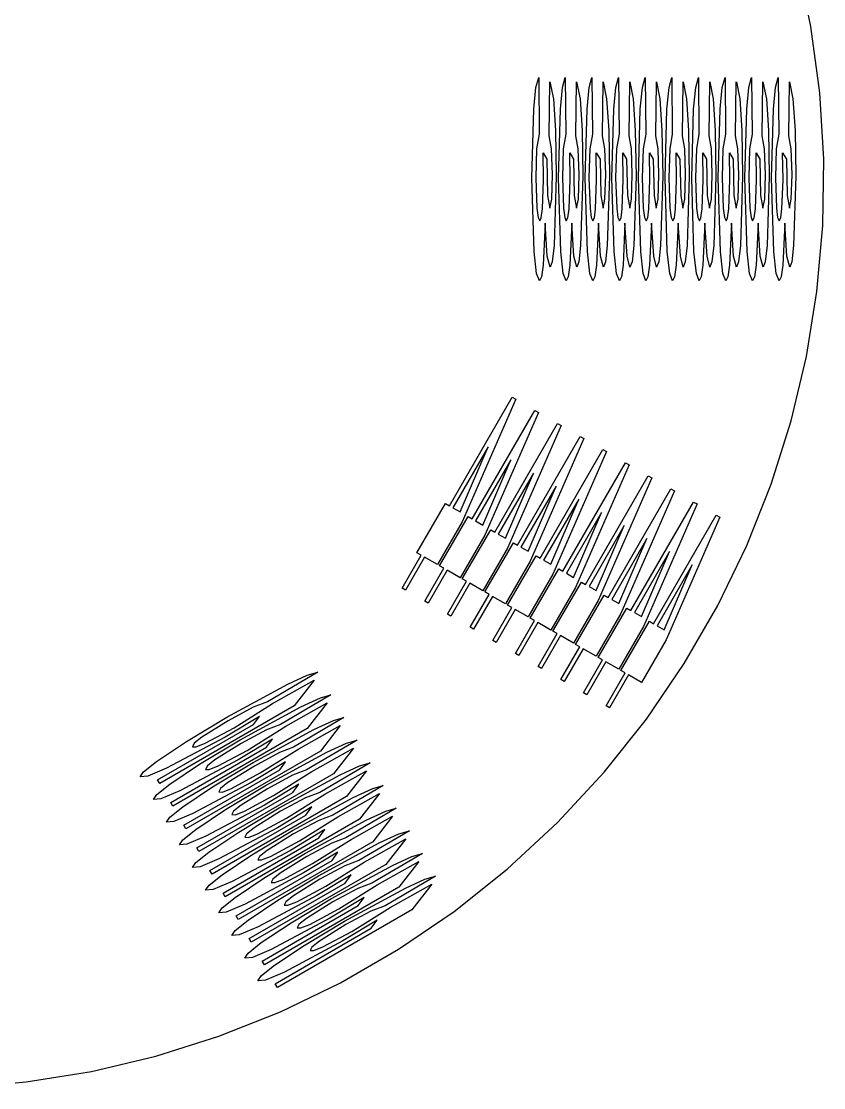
# Model space of a CAD drawing. Extents: x -1 to 188, y 67 to 298.
# Drawn here: x 114.8 to 188.4, y 67 to 164.8 of the extents above; entities that cross this region are included whole.
import ezdxf

# ---------------------------------------------------------------- set-up
doc = ezdxf.new("R2010")
doc.units = 0

msp = doc.modelspace()

# ---------------------------------------------------------------- linework, layer by layer
at = {"layer": 'Ebene_1'}
for p, q in [((187.233771, 164.279533), (185.972482, 170.320859)), ((188.039922, 158.201375), (187.233771, 164.279533)), ((162.023763, 158.683724), (162.271971, 159.6129)), ((162.272, 159.613), (162.272, 159.613)), ((162.272039, 159.612204), (162.320987, 154.400974)), ((164.463665, 158.683724), (164.711873, 159.6129)), ((164.712287, 159.612204), (164.712, 159.613)), ((164.712, 159.613), (164.760683, 154.40177)), ((166.903833, 158.683724), (167.15204, 159.6129)), ((167.151983, 159.613), (167.152, 159.613)), ((167.152, 159.613), (167.200948, 154.40177)), ((169.344714, 158.683724), (169.592921, 159.6129)), ((169.592248, 159.613), (169.593, 159.613)), ((169.593, 159.613), (169.641948, 154.40177)), ((171.784858, 158.683724), (172.033066, 159.6129)), ((172.032988, 159.613), (172.033, 159.613)), ((172.033, 159.613), (172.081948, 154.40177)), ((174.224762, 158.683724), (174.472969, 159.6129)), ((174.473248, 159.613), (174.473, 159.613)), ((174.473, 159.613), (174.521948, 154.40177)), ((176.664907, 158.683724), (176.913114, 159.6129)), ((176.912988, 159.613), (176.913, 159.613)), ((176.913, 159.613), (176.961948, 154.40177)), ((179.104788, 158.683724), (179.352995, 159.6129)), ((179.353248, 159.613), (179.353, 159.613)), ((179.353, 159.613), (179.401948, 154.40177)), ((181.54469, 158.683724), (181.792897, 159.6129)), ((181.793248, 159.613), (181.793, 159.613)), ((181.793, 159.613), (181.841683, 154.40177)), ((183.984836, 158.683724), (184.233043, 159.6129)), ((183.984836, 158.683724), (184.233043, 159.6129)), ((184.232983, 159.613), (184.233, 159.613)), ((184.233, 159.613), (184.281948, 154.40177)), ((184.233, 159.613), (184.233, 159.613)), ((184.233, 159.613), (184.281948, 154.40177)), ((161.827419, 156.70085), (162.023763, 158.683724)), ((163.244077, 154.248635), (163.309165, 159.210625)), ((163.309254, 159.210635), (163.623404, 157.658815)), ((164.267323, 156.70085), (164.463665, 158.683724)), ((165.685, 154.248), (165.750087, 159.20999)), ((165.749155, 159.210635), (166.063305, 157.658815)), ((166.70749, 156.70085), (166.903833, 158.683724)), ((168.124076, 154.248635), (168.189428, 159.210625)), ((168.189322, 159.210635), (168.503472, 157.658815)), ((169.148371, 156.70085), (169.344714, 158.683724)), ((170.565077, 154.248635), (170.630164, 159.210625)), ((170.630204, 159.210635), (170.944354, 157.658815)), ((171.588516, 156.70085), (171.784858, 158.683724)), ((173.005076, 154.248635), (173.070428, 159.210625)), ((173.070349, 159.210635), (173.384499, 157.658815)), ((174.028419, 156.70085), (174.224762, 158.683724)), ((175.445, 154.248), (175.510087, 159.20999)), ((175.510253, 159.210635), (175.8244, 157.658815)), ((176.468564, 156.70085), (176.664907, 158.683724)), ((177.885075, 154.248635), (177.950427, 159.210625)), ((177.950398, 159.210635), (178.264545, 157.658815)), ((178.908445, 156.70085), (179.104788, 158.683724)), ((180.325075, 154.248635), (180.390162, 159.210625)), ((180.390279, 159.210635), (180.704426, 157.658815)), ((181.348347, 156.70085), (181.54469, 158.683724)), ((182.765076, 154.248635), (182.830164, 159.210625)), ((182.830182, 159.210635), (183.144332, 157.658815)), ((183.788493, 156.70085), (183.984836, 158.683724)), ((183.788493, 156.70085), (183.984836, 158.683724)), ((185.205, 154.248), (185.270352, 159.20999)), ((185.205, 154.248), (185.270352, 159.20999)), ((185.270328, 159.210635), (185.584475, 157.658815)), ((185.270328, 159.210635), (185.584475, 157.658815)), ((163.623404, 157.658825), (163.808633, 154.746775)), ((166.063305, 157.658825), (166.248534, 154.746775)), ((168.503472, 157.658825), (168.688701, 154.746775)), ((170.944354, 157.658825), (171.129583, 154.746775)), ((173.384499, 157.658825), (173.569728, 154.746775)), ((175.824401, 157.658825), (176.00963, 154.746775)), ((178.264546, 157.658825), (178.449775, 154.746775)), ((180.704427, 157.658825), (180.889656, 154.746775)), ((183.144332, 157.658825), (183.329561, 154.746775)), ((185.584476, 157.658825), (185.769705, 154.746775)), ((185.584476, 157.658825), (185.769705, 154.746775)), ((188.395809, 152.110889), (188.039922, 158.201375)), ((161.65849, 150.37865), (161.827418, 156.70086)), ((164.098392, 150.37865), (164.267323, 156.70086)), ((166.538559, 150.37865), (166.70749, 156.70086)), ((168.97944, 150.37865), (169.148371, 156.70086)), ((171.419585, 150.37865), (171.588516, 156.70086)), ((173.859488, 150.37865), (174.028419, 156.70086)), ((176.299633, 150.37865), (176.468564, 156.70086)), ((178.739514, 150.37865), (178.908445, 156.70086)), ((181.179416, 150.37865), (181.348347, 156.70086)), ((183.619562, 150.37865), (183.788493, 156.70086)), ((183.619562, 150.37865), (183.788493, 156.70086)), ((163.808634, 154.746785), (163.876798, 150.551135)), ((166.248534, 154.746785), (166.316699, 150.551135)), ((168.688701, 154.746785), (168.756866, 150.551135)), ((171.129583, 154.746785), (171.197748, 150.551135)), ((173.569728, 154.746785), (173.637893, 150.551135)), ((176.00963, 154.746785), (176.077797, 150.551135)), ((178.449775, 154.746785), (178.51794, 150.551135)), ((180.889656, 154.746785), (180.957821, 150.551135)), ((183.329561, 154.746785), (183.397723, 150.551135)), ((185.769705, 154.746785), (185.83787, 150.551135)), ((185.769705, 154.746785), (185.83787, 150.551135)), ((162.320907, 154.401074), (162.085296, 153.060004)), ((163.460401, 153.060855), (163.244051, 154.248665)), ((164.760812, 154.401074), (164.525201, 153.060004)), ((165.901225, 153.06022), (165.684878, 154.24803)), ((167.201714, 154.401074), (166.966103, 153.060004)), ((168.340468, 153.060855), (168.124121, 154.248665)), ((169.64186, 154.401074), (169.406249, 153.060004)), ((170.781349, 153.060855), (170.565002, 154.248665)), ((172.081738, 154.401074), (171.846127, 153.060004)), ((173.221494, 153.060855), (173.005147, 154.248665)), ((174.521911, 154.401074), (174.286297, 153.060004)), ((175.661323, 153.06022), (175.444973, 154.24803)), ((176.961791, 154.401074), (176.726177, 153.060004)), ((178.101544, 153.060855), (177.885194, 154.248665)), ((179.401935, 154.401074), (179.166324, 153.060004)), ((180.541421, 153.060855), (180.325074, 154.248665)), ((181.84184, 154.401074), (181.606226, 153.060004)), ((182.981328, 153.060855), (182.764978, 154.248665)), ((184.282719, 154.401074), (184.047105, 153.060004)), ((184.282719, 154.401074), (184.047105, 153.060004)), ((185.421397, 153.06022), (185.205047, 154.24803)), ((185.421397, 153.06022), (185.205047, 154.24803)), ((162.085296, 153.059994), (162.003794, 150.416164)), ((162.675, 152.696), (163.01446, 152.102011)), ((162.706186, 150.224581), (162.675068, 152.695991)), ((163.534494, 150.704395), (163.4604, 153.060855)), ((164.525201, 153.059994), (164.443699, 150.416164)), ((165.146088, 150.224581), (165.11497, 152.695991)), ((165.115, 152.696), (165.454195, 152.102011)), ((165.975316, 150.70376), (165.901225, 153.06022)), ((166.966103, 153.059994), (166.884601, 150.416164)), ((167.58699, 150.224581), (167.555872, 152.695991)), ((167.556, 152.696), (167.895195, 152.102011)), ((168.414562, 150.704395), (168.340468, 153.060855)), ((169.406249, 153.059994), (169.324747, 150.416164)), ((169.996, 152.696), (170.33546, 152.102011)), ((170.027136, 150.224581), (169.996018, 152.695991)), ((170.855443, 150.704395), (170.781349, 153.060855)), ((171.846127, 153.059994), (171.764625, 150.416164)), ((172.467017, 150.224581), (172.435899, 152.695991)), ((172.436, 152.696), (172.775195, 152.102011)), ((173.295588, 150.704395), (173.221494, 153.060855)), ((174.286297, 153.059994), (174.204798, 150.416164)), ((174.876, 152.696), (175.21546, 152.102011)), ((174.907184, 150.224581), (174.876066, 152.695991)), ((175.735414, 150.70376), (175.661323, 153.06022)), ((176.726177, 153.059994), (176.644678, 150.416164)), ((177.347064, 150.224581), (177.315946, 152.695991)), ((177.316, 152.696), (177.655195, 152.102011)), ((178.175635, 150.704395), (178.101544, 153.060855)), ((179.166323, 153.059994), (179.084824, 150.416164)), ((179.756, 152.696), (180.09546, 152.102011)), ((179.78721, 150.224581), (179.756092, 152.695991)), ((180.615515, 150.704395), (180.541421, 153.060855)), ((181.606226, 153.059994), (181.524724, 150.416164)), ((182.227115, 150.224581), (182.195995, 152.695991)), ((182.196, 152.696), (182.53546, 152.102011)), ((183.055419, 150.704395), (182.981327, 153.060855)), ((184.047105, 153.059994), (183.965603, 150.416164)), ((184.047105, 153.059994), (183.965603, 150.416164)), ((184.667993, 150.224581), (184.636875, 152.695991)), ((184.667993, 150.224581), (184.636875, 152.695991)), ((184.637, 152.696), (184.976195, 152.102011)), ((184.637, 152.696), (184.976195, 152.102011)), ((185.495488, 150.70376), (185.421397, 153.06022)), ((185.495488, 150.70376), (185.421397, 153.06022)), ((163.014364, 152.102946), (163.086976, 148.769416)), ((165.455194, 152.102311), (165.527804, 148.768781)), ((167.894435, 152.102946), (167.967045, 148.769416)), ((170.335317, 152.102946), (170.407926, 148.769416)), ((172.775461, 152.102946), (172.848071, 148.769416)), ((175.21529, 152.102311), (175.2879, 148.768781)), ((177.655511, 152.102946), (177.72812, 148.769416)), ((180.095389, 152.102946), (180.167998, 148.769416)), ((182.535295, 152.102946), (182.607904, 148.769416)), ((184.975364, 152.102311), (185.047973, 148.768781)), ((184.975364, 152.102311), (185.047973, 148.768781)), ((188.306307, 146.032578), (188.395809, 152.110889)), ((163.46929, 148.462885), (163.534491, 150.704395)), ((165.910115, 148.46225), (165.975316, 150.70376)), ((168.349358, 148.462885), (168.414559, 150.704395)), ((170.790239, 148.462885), (170.855441, 150.704395)), ((173.230384, 148.462885), (173.295585, 150.704395)), ((175.670213, 148.46225), (175.735414, 150.70376)), ((178.110434, 148.462885), (178.175635, 150.704395)), ((180.550311, 148.462885), (180.615513, 150.704395)), ((182.990217, 148.462885), (183.055419, 150.704395)), ((185.430287, 148.46225), (185.495488, 150.70376)), ((185.430287, 148.46225), (185.495488, 150.70376)), ((161.86002, 143.65416), (161.65849, 150.37869)), ((162.003794, 150.416164), (162.101595, 147.619064)), ((162.614312, 147.561591), (162.706186, 150.224581)), ((163.876799, 150.551115), (163.681195, 144.190585)), ((164.299922, 143.65416), (164.098392, 150.37869)), ((164.443696, 150.416164), (164.541499, 147.619064)), ((165.054214, 147.561591), (165.146088, 150.224581)), ((166.316699, 150.551115), (166.121098, 144.190585)), ((166.740089, 143.65416), (166.538559, 150.37869)), ((166.884598, 150.416164), (166.982401, 147.619064)), ((167.495116, 147.561591), (167.58699, 150.224581)), ((168.756866, 150.551115), (168.561265, 144.190585)), ((169.18097, 143.65416), (168.97944, 150.37869)), ((169.324744, 150.416164), (169.422547, 147.619064)), ((169.935262, 147.561591), (170.027136, 150.224581)), ((171.197748, 150.551115), (171.002144, 144.190585)), ((171.621115, 143.65416), (171.419585, 150.37869)), ((171.764625, 150.416164), (171.862426, 147.619064)), ((172.375143, 147.561591), (172.467017, 150.224581)), ((173.637893, 150.551115), (173.442289, 144.190585)), ((174.061018, 143.65416), (173.859488, 150.37869)), ((174.204795, 150.416164), (174.302596, 147.619064)), ((174.81531, 147.561591), (174.907184, 150.224581)), ((176.077798, 150.551115), (175.882194, 144.190585)), ((176.501163, 143.65416), (176.299633, 150.37869)), ((176.644675, 150.416164), (176.742476, 147.619064)), ((177.25519, 147.561591), (177.347064, 150.224581)), ((178.51794, 150.551115), (178.322339, 144.190585)), ((178.941044, 143.65416), (178.739514, 150.37869)), ((179.084821, 150.416164), (179.182622, 147.619064)), ((179.695336, 147.561591), (179.78721, 150.224581)), ((180.957821, 150.551115), (180.76222, 144.190585)), ((181.380946, 143.65416), (181.179416, 150.37869)), ((181.524721, 150.416164), (181.622524, 147.619064)), ((182.135239, 147.561591), (182.227115, 150.224581)), ((183.397723, 150.551115), (183.202122, 144.190585)), ((183.821092, 143.65416), (183.619562, 150.37869)), ((183.821092, 143.65416), (183.619562, 150.37869)), ((183.9656, 150.416164), (184.063403, 147.619064)), ((183.9656, 150.416164), (184.063403, 147.619064)), ((184.576122, 147.561591), (184.667993, 150.224581)), ((184.576122, 147.561591), (184.667993, 150.224581)), ((185.83787, 150.551115), (185.642269, 144.190585)), ((185.83787, 150.551115), (185.642269, 144.190585)), ((163.086976, 148.769416), (163.29443, 147.619926)), ((165.527803, 148.768781), (165.73526, 147.619291)), ((167.967044, 148.769416), (168.174501, 147.619926)), ((170.407926, 148.769416), (170.615383, 147.619926)), ((172.84807, 148.769416), (173.055527, 147.619926)), ((175.287899, 148.768781), (175.495356, 147.619291)), ((177.72812, 148.769416), (177.935577, 147.619926)), ((180.167998, 148.769416), (180.375455, 147.619926)), ((182.607904, 148.769416), (182.815361, 147.619926)), ((185.047973, 148.768781), (185.25543, 147.619291)), ((185.047973, 148.768781), (185.25543, 147.619291)), ((163.29443, 147.619925), (163.46929, 148.462886)), ((165.73526, 147.61929), (165.910115, 148.462251)), ((168.1745, 147.619925), (168.349358, 148.462886)), ((170.615382, 147.619925), (170.79024, 148.462886)), ((173.055526, 147.619925), (173.230384, 148.462886)), ((175.495355, 147.61929), (175.670213, 148.462251)), ((177.935576, 147.619925), (178.110434, 148.462886)), ((180.375454, 147.619925), (180.550312, 148.462886)), ((182.81536, 147.619925), (182.990218, 148.462886)), ((185.255429, 147.61929), (185.430287, 148.462251)), ((185.255429, 147.61929), (185.430287, 148.462251)), ((162.101595, 147.619064), (162.216438, 146.756946)), ((162.216438, 146.756946), (162.365363, 146.469574)), ((162.365363, 146.469571), (162.506137, 146.742575)), ((162.506137, 146.742575), (162.614312, 147.561591)), ((164.5415, 147.619064), (164.656342, 146.756946)), ((164.656342, 146.756946), (164.805265, 146.469574)), ((164.805265, 146.469571), (164.94604, 146.742575)), ((164.94604, 146.742575), (165.054214, 147.561591)), ((166.982402, 147.619064), (167.097244, 146.756946)), ((167.097244, 146.756946), (167.246167, 146.469574)), ((167.246167, 146.469571), (167.386942, 146.742575)), ((167.386942, 146.742575), (167.495116, 147.561591)), ((169.422548, 147.619064), (169.53739, 146.756946)), ((169.53739, 146.756946), (169.686313, 146.469574)), ((169.686313, 146.469571), (169.827088, 146.742575)), ((169.827088, 146.742575), (169.935262, 147.561591)), ((171.862426, 147.619064), (171.977269, 146.756946)), ((171.977269, 146.756946), (172.126194, 146.469574)), ((172.126194, 146.469571), (172.266969, 146.742575)), ((172.266969, 146.742575), (172.375143, 147.561591)), ((174.302596, 147.619064), (174.417438, 146.756946)), ((174.417438, 146.756946), (174.566361, 146.469574)), ((174.566361, 146.469571), (174.707136, 146.742575)), ((174.707136, 146.742575), (174.81531, 147.561591)), ((176.742476, 147.619064), (176.857318, 146.756946)), ((176.857318, 146.756946), (177.006241, 146.469574)), ((177.006241, 146.469571), (177.147016, 146.742575)), ((177.147016, 146.742575), (177.25519, 147.561591)), ((179.182622, 147.619064), (179.297464, 146.756946)), ((179.297464, 146.756946), (179.446387, 146.469574)), ((179.446387, 146.469571), (179.587162, 146.742575)), ((179.587162, 146.742575), (179.695336, 147.561591)), ((181.622524, 147.619064), (181.737366, 146.756946)), ((181.737366, 146.756946), (181.886292, 146.469574)), ((181.886292, 146.469571), (182.027066, 146.742575)), ((182.027066, 146.742575), (182.135238, 147.561591)), ((184.063404, 147.619064), (184.178246, 146.756946)), ((184.063404, 147.619064), (184.178246, 146.756946)), ((184.178246, 146.756946), (184.327169, 146.469574)), ((184.178246, 146.756946), (184.327169, 146.469574)), ((184.32717, 146.469571), (184.467946, 146.742575)), ((184.32717, 146.469571), (184.467946, 146.742575)), ((184.467946, 146.742575), (184.576121, 147.561591)), ((184.467946, 146.742575), (184.576121, 147.561591)), ((162.863222, 146.25968), (162.683922, 142.40888)), ((163.062531, 143.22789), (162.863222, 146.259675)), ((165.303126, 146.25968), (165.123823, 142.40888)), ((165.502432, 143.22789), (165.303125, 146.259675)), ((167.743293, 146.25968), (167.56399, 142.40888)), ((167.942599, 143.22789), (167.743292, 146.259675)), ((170.184174, 146.25968), (170.004871, 142.40888)), ((170.38348, 143.22789), (170.184173, 146.259675)), ((172.624319, 146.25968), (172.445016, 142.40888)), ((172.823625, 143.22789), (172.624318, 146.259675)), ((175.064222, 146.25968), (174.884919, 142.40888)), ((175.263528, 143.22789), (175.064221, 146.259675)), ((177.504367, 146.25968), (177.325064, 142.40888)), ((177.703673, 143.22789), (177.504366, 146.259675)), ((179.944248, 146.25968), (179.764945, 142.40888)), ((180.143554, 143.22789), (179.944247, 146.259675)), ((182.38415, 146.25968), (182.204847, 142.40888)), ((182.583458, 143.22789), (182.384149, 146.259675)), ((184.824296, 146.25968), (184.644996, 142.40888)), ((184.824296, 146.25968), (184.644996, 142.40888)), ((185.023604, 143.22789), (184.824296, 146.259675)), ((185.023604, 143.22789), (184.824296, 146.259675)), ((187.776287, 139.990947), (188.306307, 146.032578)), ((163.681196, 144.190585), (163.510786, 142.710616)), ((166.121099, 144.190585), (165.950687, 142.710616)), ((168.561266, 144.190585), (168.390854, 142.710616)), ((171.002145, 144.190585), (170.831736, 142.710616)), ((173.44229, 144.190585), (173.271881, 142.710616)), ((175.882195, 144.190585), (175.711783, 142.710616)), ((178.32234, 144.190585), (178.151928, 142.710616)), ((180.762221, 144.190585), (180.591809, 142.710616)), ((183.202123, 144.190585), (183.031714, 142.710616)), ((185.64227, 144.190585), (185.471859, 142.710616)), ((185.64227, 144.190585), (185.471859, 142.710616)), ((162.082667, 141.628176), (161.860021, 143.65416)), ((163.319628, 142.217295), (163.062531, 143.22789)), ((164.522569, 141.628176), (164.299923, 143.65416)), ((165.759531, 142.217295), (165.502432, 143.22789)), ((166.962736, 141.628176), (166.74009, 143.65416)), ((168.199698, 142.217295), (167.942599, 143.22789)), ((169.403617, 141.628176), (169.180971, 143.65416)), ((170.640579, 142.217295), (170.38348, 143.22789)), ((171.843762, 141.628176), (171.621116, 143.65416)), ((173.080724, 142.217295), (172.823625, 143.22789)), ((174.283665, 141.628176), (174.061018, 143.65416)), ((175.520627, 142.217295), (175.263528, 143.22789)), ((176.72381, 141.628176), (176.501163, 143.65416)), ((177.960772, 142.217295), (177.703673, 143.22789)), ((179.163691, 141.628176), (178.941044, 143.65416)), ((180.400653, 142.217295), (180.143554, 143.22789)), ((181.603594, 141.628176), (181.380947, 143.65416)), ((182.840555, 142.217295), (182.583458, 143.22789)), ((184.043739, 141.628176), (183.821092, 143.65416)), ((184.043739, 141.628176), (183.821092, 143.65416)), ((185.280702, 142.217295), (185.023604, 143.22789)), ((185.280702, 142.217295), (185.023604, 143.22789)), ((162.683922, 142.40888), (162.53018, 141.316864)), ((163.510786, 142.710616), (163.319627, 142.217295)), ((165.123824, 142.40888), (164.970084, 141.316864)), ((165.950687, 142.710616), (165.75953, 142.217295)), ((167.563991, 142.40888), (167.410252, 141.316864)), ((168.390854, 142.710616), (168.199697, 142.217295)), ((170.004872, 142.40888), (169.851132, 141.316864)), ((170.831736, 142.710616), (170.640579, 142.217295)), ((172.445017, 142.40888), (172.291277, 141.316864)), ((173.271881, 142.710616), (173.080724, 142.217295)), ((174.884919, 142.40888), (174.73118, 141.316864)), ((175.711783, 142.710616), (175.520626, 142.217295)), ((177.325064, 142.40888), (177.171324, 141.316864)), ((178.151928, 142.710616), (177.960771, 142.217295)), ((179.764945, 142.40888), (179.611205, 141.316864)), ((180.591809, 142.710616), (180.400652, 142.217295)), ((182.204848, 142.40888), (182.051109, 141.316864)), ((183.031714, 142.710616), (182.840554, 142.217295)), ((184.644996, 142.40888), (184.491255, 141.316864)), ((184.644996, 142.40888), (184.491255, 141.316864)), ((185.471859, 142.710616), (185.280701, 142.217295)), ((185.471859, 142.710616), (185.280701, 142.217295)), ((162.347544, 140.95285), (162.082667, 141.628176)), ((162.53018, 141.316864), (162.347544, 140.95286)), ((164.787446, 140.95285), (164.522569, 141.628176)), ((164.970084, 141.316864), (164.787446, 140.95286)), ((167.227613, 140.95285), (166.962736, 141.628176)), ((167.410252, 141.316864), (167.227613, 140.95286)), ((169.668494, 140.95285), (169.403617, 141.628176)), ((169.851132, 141.316864), (169.668494, 140.95286)), ((172.108639, 140.95285), (171.843762, 141.628176)), ((172.291277, 141.316864), (172.108639, 140.95286)), ((174.548544, 140.95285), (174.283665, 141.628176)), ((174.73118, 141.316864), (174.548544, 140.95286)), ((176.988689, 140.95285), (176.72381, 141.628176)), ((177.171324, 141.316864), (176.988689, 140.95286)), ((179.42857, 140.95285), (179.163691, 141.628176)), ((179.611205, 141.316864), (179.42857, 140.95286)), ((181.86847, 140.95285), (181.603594, 141.628176)), ((182.051109, 141.316864), (181.86847, 140.95286)), ((184.308618, 140.95285), (184.043739, 141.628176)), ((184.308618, 140.95285), (184.043739, 141.628176)), ((184.491255, 141.316864), (184.308618, 140.95286)), ((184.491255, 141.316864), (184.308618, 140.95286)), ((186.810625, 134.0105), (187.776287, 139.990947)), ((185.414193, 128.11574), (186.810625, 134.0105)), ((154.100914, 120.326723), (159.848454, 130.281663)), ((160.164096, 130.099361), (155.266396, 118.857461)), ((159.848446, 130.281661), (160.164094, 130.099363)), ((156.178686, 119.127109), (161.926226, 129.082049)), ((161.926218, 129.082047), (162.241866, 128.899749)), ((162.241868, 128.899747), (157.344438, 117.657847)), ((183.591865, 122.331172), (185.414193, 128.11574)), ((158.256718, 117.927502), (164.004258, 127.882442)), ((164.3199, 127.70014), (159.4222, 116.45804)), ((164.00425, 127.88244), (164.319898, 127.700142)), ((160.334734, 116.727579), (166.082004, 126.682519)), ((166.397922, 126.500217), (161.500222, 115.258317)), ((166.082002, 126.682517), (166.397914, 126.500219)), ((157.64608, 125.7351), (154.4179, 120.14393)), ((155.060837, 119.77272), (157.646077, 125.7351)), ((162.412506, 115.527932), (168.160046, 125.482872)), ((168.475688, 125.30057), (163.578258, 114.05867)), ((168.160038, 125.48287), (168.475686, 125.300572)), ((159.723842, 124.535447), (156.495662, 118.944017)), ((157.138599, 118.572807), (159.723839, 124.535447)), ((164.490528, 114.32833), (170.238068, 124.28327)), ((170.23806, 124.283268), (170.553708, 124.10097)), ((161.80187, 123.335833), (158.57369, 117.744403)), ((159.216627, 117.373193), (161.801867, 123.335833)), ((170.55371, 124.100968), (165.65601, 112.858868)), ((166.5683, 113.128788), (172.31584, 123.083458)), ((172.631482, 122.901361), (167.734052, 111.659261)), ((172.315832, 123.083461), (172.63148, 122.901428)), ((181.348515, 116.681299), (183.591865, 122.331172)), ((163.879906, 122.135966), (160.651726, 116.544796)), ((161.294663, 116.173586), (163.879903, 122.135966)), ((168.646332, 111.928865), (174.393872, 121.883805)), ((174.709514, 121.701503), (169.811814, 110.459603)), ((174.393864, 121.883803), (174.709512, 121.701505)), ((151.116694, 116.03257), (153.722304, 120.5453)), ((153.722304, 120.545273), (154.100922, 120.326727)), ((165.957652, 120.936299), (162.729472, 115.344869)), ((163.372409, 114.973924), (165.957649, 120.936304)), ((170.724354, 110.729251), (176.471624, 120.684191)), ((176.787276, 120.501889), (171.889846, 109.259989)), ((176.471626, 120.684189), (176.787274, 120.501891)), ((153.194726, 114.832927), (155.800336, 119.345657)), ((154.417897, 120.14393), (155.060834, 119.77272)), ((155.800336, 119.345659), (156.17869, 119.127113)), ((168.035694, 119.736656), (164.807514, 114.145226)), ((165.450451, 113.774016), (168.035691, 119.736656)), ((172.802126, 109.529649), (178.549666, 119.484589)), ((172.802138, 109.529667), (178.549678, 119.484607)), ((178.865308, 119.302287), (173.967878, 108.060187)), ((178.86532, 119.302305), (173.96789, 108.060205)), ((178.549658, 119.484587), (178.865306, 119.302289)), ((178.54967, 119.484605), (178.865318, 119.302307)), ((155.266406, 118.857521), (153.005806, 114.941961)), ((156.495659, 118.944017), (157.138596, 118.572807)), ((170.113456, 118.537054), (166.885276, 112.945624)), ((167.528213, 112.574414), (170.113453, 118.537054)), ((157.344438, 117.657877), (155.083838, 113.742047)), ((155.272754, 113.633043), (157.878104, 118.146033)), ((157.878108, 118.146052), (158.256726, 117.927506)), ((158.573687, 117.744403), (159.216624, 117.373193)), ((172.191484, 117.337242), (168.963304, 111.746072)), ((169.606241, 111.374862), (172.191481, 117.337242)), ((159.42221, 116.458), (157.16161, 112.54244)), ((157.35052, 112.433436), (159.95613, 116.946426)), ((159.956114, 116.946389), (160.334732, 116.727579)), ((160.651723, 116.544796), (161.29466, 116.173586)), ((178.689016, 111.190625), (181.348515, 116.681299)), ((149.751966, 112.794346), (151.495306, 115.814036)), ((151.812276, 115.630937), (150.068936, 112.611247)), ((151.495304, 115.81403), (151.116686, 116.032576)), ((153.005806, 114.941957), (151.812276, 115.630931)), ((159.428536, 111.233779), (162.033886, 115.746509)), ((162.033896, 115.746482), (162.412514, 115.527936)), ((174.26952, 116.137589), (171.04134, 110.546159)), ((171.684277, 110.174949), (174.269517, 116.137589)), ((151.829998, 111.594697), (153.573338, 114.614117)), ((153.890308, 114.431288), (152.146968, 111.411598)), ((153.573336, 114.614117), (153.194718, 114.832927)), ((155.083838, 113.742048), (153.890308, 114.431287)), ((161.500232, 115.258377), (159.239632, 111.342817)), ((161.506308, 110.033866), (164.111918, 114.546856)), ((162.729469, 115.344874), (163.372406, 114.973929)), ((164.111918, 114.54688), (164.490536, 114.328334)), ((176.347272, 114.937975), (173.119092, 109.346545)), ((176.347284, 114.937993), (173.119104, 109.346563)), ((173.762029, 108.975335), (176.347269, 114.937975)), ((173.762041, 108.975353), (176.347281, 114.937993)), ((153.90777, 110.394809), (155.65111, 113.414499)), ((155.651104, 113.414493), (155.27275, 113.633039)), ((163.578258, 114.05873), (161.317398, 110.14317)), ((164.807511, 114.145226), (165.450448, 113.774016)), ((150.068936, 112.611256), (149.751966, 112.794347)), ((155.96808, 113.231406), (154.22474, 110.211986)), ((157.16161, 112.542436), (155.96808, 113.23141)), ((157.72913, 112.214886), (157.350512, 112.433432)), ((165.65602, 112.858828), (163.39542, 108.943268)), ((163.58434, 108.834264), (166.18995, 113.347254)), ((166.18995, 113.347328), (166.568304, 113.128782)), ((166.885273, 112.945624), (167.52821, 112.574414)), ((152.146968, 111.411607), (151.829998, 111.594698)), ((155.985792, 109.195202), (157.729132, 112.214892)), ((158.046102, 112.031793), (156.302762, 109.012103)), ((159.239632, 111.342813), (158.046102, 112.031787)), ((167.734052, 111.659221), (165.473452, 107.743661)), ((165.662368, 107.634712), (168.267718, 112.147442)), ((168.267722, 112.147415), (168.64634, 111.928869)), ((168.963301, 111.746072), (169.606238, 111.374862)), ((158.063558, 107.995555), (159.807158, 111.015245)), ((160.124128, 110.832146), (158.380528, 107.812456)), ((159.807156, 111.015239), (159.428538, 111.233785)), ((161.317398, 110.143166), (160.124128, 110.83214)), ((167.740134, 106.435069), (170.345744, 110.947799)), ((170.345734, 110.947801), (170.724352, 110.729255)), ((171.041337, 110.546159), (171.684274, 110.174949)), ((175.618241, 105.883654), (178.689016, 111.190625)), ((154.22474, 110.211989), (153.90777, 110.394816)), ((160.14158, 106.795632), (161.88492, 109.815322)), ((162.20189, 109.632499), (160.45855, 106.612809)), ((161.884918, 109.815316), (161.5063, 110.033862)), ((163.39542, 108.943259), (162.20189, 109.632498)), ((169.811824, 110.459663), (167.551224, 106.544103)), ((169.818156, 105.235185), (172.423506, 109.748175)), ((169.818168, 105.235203), (172.423518, 109.748193)), ((172.423516, 109.748199), (172.802134, 109.529653)), ((172.423528, 109.748217), (172.802146, 109.529671)), ((156.302762, 109.012112), (155.985792, 109.195203)), ((162.219612, 105.59603), (163.962952, 108.61572)), ((163.96295, 108.615714), (163.584332, 108.83426)), ((171.889846, 109.260019), (169.629246, 105.344189)), ((173.119089, 109.346545), (173.762026, 108.975335)), ((173.119101, 109.346563), (173.762038, 108.975353)), ((158.380528, 107.812465), (158.063558, 107.995556)), ((164.279922, 108.432627), (162.536582, 105.413207)), ((165.473452, 107.743657), (164.279922, 108.432631)), ((166.040718, 107.416172), (165.662364, 107.634718)), ((173.967878, 108.060147), (171.707018, 104.144587)), ((173.96789, 108.060165), (171.70703, 104.144605)), ((160.45855, 106.612812), (160.14158, 106.795639)), ((164.297384, 104.396488), (166.040724, 107.416178)), ((166.357694, 107.233079), (164.614354, 104.213389)), ((167.551224, 106.544099), (166.357694, 107.233073)), ((162.536582, 105.41321), (162.219612, 105.596037)), ((166.375406, 103.196839), (168.118746, 106.216259)), ((168.435716, 106.03343), (166.692376, 103.01374)), ((168.118744, 106.216259), (167.740126, 106.435069)), ((169.629246, 105.34419), (168.435716, 106.033429)), ((172.141064, 100.784891), (175.618241, 105.883654)), ((142.026, 105.07), (137.402, 102.35)), ((142.026, 105.07), (137.402, 102.35)), ((139.27042, 103.98028), (141.061551, 104.7958)), ((139.27042, 103.98028), (141.061546, 104.795799)), ((141.061546, 104.795799), (142.026, 105.06987)), ((141.061551, 104.7958), (142.02601, 105.06987)), ((142.026, 105.07), (142.026, 105.07)), ((142.02612, 105.06938), (142.026, 105.07)), ((168.453178, 101.996951), (170.196778, 105.016641)), ((168.45319, 101.996969), (170.19679, 105.016659)), ((170.513748, 104.833818), (168.770148, 101.814128)), ((170.51376, 104.833836), (168.77016, 101.814146)), ((170.196776, 105.016635), (169.818158, 105.235181)), ((170.196788, 105.016653), (169.81817, 105.235199)), ((171.707018, 104.144578), (170.513748, 104.833817)), ((171.70703, 104.144596), (170.51376, 104.833835)), ((133.69788, 100.94948), (139.27042, 103.98028)), ((133.69788, 100.94948), (139.27042, 103.98028)), ((137.881305, 102.20986), (141.688655, 104.35139)), ((137.881315, 102.209867), (141.688665, 104.351397)), ((141.688655, 104.351392), (139.864885, 101.992902)), ((141.688665, 104.351399), (139.864895, 101.992909)), ((164.614354, 104.213398), (164.297384, 104.396489)), ((143.225, 102.993), (138.6, 100.274)), ((143.225, 102.993), (138.6, 100.274)), ((140.46947, 101.90348), (142.260596, 102.718999)), ((140.46947, 101.90347), (142.260596, 102.71899)), ((142.260596, 102.718999), (143.22505, 102.99307)), ((142.260596, 102.71899), (143.22505, 102.99306)), ((143.22412, 102.99338), (143.225, 102.993)), ((143.22494, 102.992672), (143.225, 102.993)), ((166.692376, 103.013749), (166.375406, 103.19684)), ((139.864855, 101.992892), (127.537155, 94.875612)), ((139.864865, 101.992899), (127.537165, 94.875619)), ((136.112008, 101.864177), (133.814818, 100.631997)), ((136.112008, 101.86417), (133.814818, 100.63199)), ((134.360235, 99.99382), (137.881305, 102.2098)), ((134.360245, 99.993827), (137.881315, 102.209807)), ((134.89692, 98.87268), (140.46946, 101.90348)), ((134.89693, 98.87267), (140.46947, 101.90347)), ((137.401888, 102.350507), (136.112008, 101.864169)), ((137.401888, 102.3505), (136.112008, 101.864165)), ((139.08019, 100.13313), (142.88754, 102.27466)), ((139.0802, 100.133127), (142.88755, 102.274657)), ((142.88754, 102.274662), (141.06377, 99.916172)), ((142.88755, 102.274659), (141.06378, 99.916169)), ((168.770148, 101.814131), (168.453178, 101.996958)), ((168.77016, 101.814149), (168.45319, 101.996976)), ((129.980014, 98.719965), (133.6979, 100.94948)), ((129.980014, 98.71997), (133.6979, 100.94948)), ((136.681468, 101.031127), (133.530728, 99.131627)), ((136.681478, 101.031124), (133.530738, 99.131624)), ((136.135868, 100.290047), (136.681438, 101.031144)), ((136.135878, 100.290054), (136.681448, 101.031151)), ((144.423, 100.916), (139.799, 98.1971)), ((144.423, 100.916), (139.799, 98.1971)), ((143.458646, 100.64192), (144.4231, 100.91599)), ((143.45865, 100.641929), (144.4231, 100.916)), ((144.42294, 100.916937), (144.423, 100.916)), ((144.42312, 100.91648), (144.423, 100.916)), ((168.26236, 95.918838), (172.141064, 100.784891)), ((127.342448, 95.213224), (136.135868, 100.290044)), ((127.342458, 95.213231), (136.135878, 100.290051)), ((141.06384, 99.916162), (128.73634, 92.798882)), ((141.06385, 99.916159), (128.73635, 92.798879)), ((133.814818, 100.631997), (131.395288, 99.113597)), ((133.814818, 100.63199), (131.395288, 99.11359)), ((131.704985, 98.57717), (134.360235, 99.99383)), ((131.704995, 98.577177), (134.360245, 99.993827)), ((137.310936, 99.787391), (135.013746, 98.555221)), ((137.310946, 99.787367), (135.013756, 98.555187)), ((135.55917, 97.91703), (139.08024, 100.13301)), ((135.55918, 97.917017), (139.08025, 100.132997)), ((136.09497, 96.7956), (141.66751, 99.8264)), ((136.09498, 96.79561), (141.66752, 99.82641)), ((138.600816, 100.273731), (137.310936, 99.78739)), ((138.600826, 100.273697), (137.310946, 99.787359)), ((140.278206, 98.055872), (144.085556, 100.197672)), ((140.278628, 98.056308), (144.085978, 100.198108)), ((141.66752, 99.82641), (143.45865, 100.641929)), ((141.66752, 99.8264), (143.458646, 100.64192)), ((144.085556, 100.197669), (142.261786, 97.839179)), ((144.085978, 100.198105), (142.262208, 97.839615)), ((133.530728, 99.131624), (128.170468, 96.269584)), ((133.530728, 99.131617), (128.170468, 96.269577)), ((131.39529, 99.113596), (130.702912, 98.559855)), ((131.39529, 99.113592), (130.702912, 98.55985)), ((131.179054, 96.643165), (134.89694, 98.87268)), ((131.179064, 96.64316), (134.89695, 98.87267)), ((137.880508, 98.954327), (134.729768, 97.054827)), ((137.880518, 98.954324), (134.729778, 97.054824)), ((137.334858, 98.213317), (137.880428, 98.954414)), ((137.334868, 98.213314), (137.880438, 98.954411)), ((145.623, 98.84), (140.998, 96.1206)), ((145.623, 98.84), (140.998, 96.1206)), ((144.658436, 98.56586), (145.62289, 98.83993)), ((144.65844, 98.56586), (145.62289, 98.83993)), ((145.62212, 98.83998), (145.623, 98.84)), ((145.62221, 98.840037), (145.623, 98.84)), ((127.25482, 96.89762), (129.980014, 98.71997)), ((127.25482, 96.89761), (129.980014, 98.719965)), ((128.541438, 93.136494), (137.334858, 98.213314)), ((128.541448, 93.136491), (137.334868, 98.213311)), ((142.261856, 97.839169), (129.934356, 90.721889)), ((142.262278, 97.839605), (129.934778, 90.722325)), ((130.543245, 98.252077), (130.883694, 98.246724)), ((130.543245, 98.25207), (130.883694, 98.246717)), ((130.702912, 98.559855), (130.543248, 98.252077)), ((130.702912, 98.55985), (130.543248, 98.25207)), ((130.883694, 98.246724), (131.704995, 98.577175)), ((130.883694, 98.246717), (131.704995, 98.577168)), ((135.013746, 98.555211), (132.594216, 97.036811)), ((135.013756, 98.555187), (132.594226, 97.036787)), ((132.90392, 96.50038), (135.55917, 97.91704)), ((132.90393, 96.500367), (135.55918, 97.917017)), ((136.757246, 95.839972), (140.278316, 98.055952)), ((136.757668, 95.840398), (140.278738, 98.056378)), ((139.798889, 98.196663), (138.509009, 97.710325)), ((139.799314, 98.197088), (138.509434, 97.710747)), ((141.478275, 95.979867), (145.285355, 98.121667)), ((141.478285, 95.97986), (145.285365, 98.12166)), ((142.86731, 97.75034), (144.658436, 98.56586)), ((142.86731, 97.75034), (144.65844, 98.56586)), ((145.285355, 98.121669), (143.461585, 95.762909)), ((145.285365, 98.121662), (143.461595, 95.762902)), ((126.060673, 95.948517), (127.25482, 96.89761)), ((126.060674, 95.948519), (127.25482, 96.89762)), ((134.729768, 97.054817), (129.369508, 94.192777)), ((134.729778, 97.054814), (129.369518, 94.192774)), ((132.594218, 97.03681), (131.90184, 96.483069)), ((132.594228, 97.036786), (131.90185, 96.483045)), ((132.377104, 94.56609), (136.09499, 96.7956)), ((132.377114, 94.5661), (136.095, 96.79561)), ((139.078578, 96.877264), (135.927838, 94.977764)), ((139.079, 96.8777), (135.92826, 94.9782)), ((138.509009, 97.710333), (136.211819, 96.478153)), ((138.509434, 97.710748), (136.212244, 96.478568)), ((137.29477, 94.71954), (142.86731, 97.75034)), ((137.29477, 94.71954), (142.86731, 97.75034)), ((138.533138, 96.136324), (139.078444, 96.877156)), ((138.53356, 96.13676), (139.078866, 96.877592)), ((125.75203, 95.4773), (126.060674, 95.948519)), ((125.75203, 95.4773), (126.060673, 95.948517)), ((128.170468, 96.269572), (126.437028, 95.536126)), ((128.170468, 96.269582), (126.437032, 95.536134)), ((128.45386, 94.82081), (131.179054, 96.643165)), ((128.45387, 94.82081), (131.179064, 96.64316)), ((129.739454, 91.059236), (138.533134, 96.136316)), ((129.739876, 91.059672), (138.533556, 96.136752)), ((131.90184, 96.483069), (131.742176, 96.175291)), ((131.74218, 96.17529), (132.082627, 96.169936)), ((131.90185, 96.483045), (131.742186, 96.175267)), ((131.74219, 96.175267), (132.082638, 96.169914)), ((132.082627, 96.169936), (132.90392, 96.500386)), ((132.082638, 96.169914), (132.90393, 96.500365)), ((136.211819, 96.478153), (133.792289, 94.959753)), ((136.212244, 96.478568), (133.792714, 94.960168)), ((134.101996, 94.423322), (136.757246, 95.839982)), ((134.102418, 94.423748), (136.757668, 95.840398)), ((137.957095, 93.763897), (141.478165, 95.979877)), ((137.957105, 93.76389), (141.478175, 95.97987)), ((140.998748, 96.12058), (139.708868, 95.634239)), ((140.998748, 96.120577), (139.708868, 95.634239)), ((146.821, 96.7633), (142.197, 94.0442)), ((146.821, 96.7633), (142.197, 94.0442)), ((142.676297, 93.903417), (146.483647, 96.044947)), ((142.676305, 93.90342), (146.483655, 96.04495)), ((144.06536, 95.67383), (145.856486, 96.48935)), ((144.06536, 95.67383), (145.856486, 96.489349)), ((146.483647, 96.044949), (144.659607, 93.686459)), ((146.483655, 96.044952), (144.659615, 93.686462)), ((145.856486, 96.48935), (146.82094, 96.76342)), ((145.856486, 96.489349), (146.82094, 96.76342)), ((146.82094, 96.763272), (146.821, 96.7633)), ((146.82112, 96.76332), (146.821, 96.7633)), ((163.987, 91.31), (168.26236, 95.918838)), ((126.437032, 95.536134), (125.752028, 95.477304)), ((126.437028, 95.536126), (125.752028, 95.477297)), ((127.537188, 94.875614), (127.342455, 95.213222)), ((127.537198, 94.875621), (127.342465, 95.213229)), ((135.927818, 94.977737), (130.567558, 92.115697)), ((135.927828, 94.977754), (130.567568, 92.115714)), ((143.461655, 95.762909), (131.134155, 88.645629)), ((143.461665, 95.762902), (131.134165, 88.645622)), ((133.792291, 94.959752), (133.099913, 94.406011)), ((133.792716, 94.960167), (133.100338, 94.406426)), ((139.708868, 95.634247), (137.411678, 94.402067)), ((139.708868, 95.63424), (137.411678, 94.40207)), ((138.49281, 92.64303), (144.06535, 95.67383)), ((138.49282, 92.64303), (144.06536, 95.67383)), ((126.95107, 93.4005), (127.259715, 93.871717)), ((126.95108, 93.40049), (127.259723, 93.871709)), ((127.259715, 93.871717), (128.45386, 94.82081)), ((127.259723, 93.871709), (128.45387, 94.82081)), ((129.369508, 94.192772), (127.636068, 93.459327)), ((129.369518, 94.192772), (127.636078, 93.459325)), ((129.65191, 92.74374), (132.377104, 94.56609)), ((129.65192, 92.74375), (132.377114, 94.5661)), ((130.939448, 88.983241), (139.732868, 94.060061)), ((130.939458, 88.983234), (139.732878, 94.060054)), ((132.940246, 94.098232), (133.280695, 94.092878)), ((133.099913, 94.406011), (132.940249, 94.098233)), ((133.100338, 94.406426), (132.940674, 94.098648)), ((132.940678, 94.098648), (133.281126, 94.093305)), ((133.280695, 94.092878), (134.101996, 94.423328)), ((133.281126, 94.093305), (134.102418, 94.423746)), ((133.576904, 92.49003), (137.29479, 94.71954)), ((133.576904, 92.490034), (137.29479, 94.71954)), ((137.411678, 94.402067), (134.992148, 92.883667)), ((137.411678, 94.40206), (134.992148, 92.88366)), ((140.278358, 94.801194), (137.127618, 92.901694)), ((140.278368, 94.801187), (137.127628, 92.901687)), ((139.155167, 91.687367), (142.676237, 93.903347)), ((139.155175, 91.68737), (142.676245, 93.90335)), ((139.732868, 94.060064), (140.278438, 94.801161)), ((139.732878, 94.060057), (140.278448, 94.801154)), ((142.196813, 94.044047), (140.906933, 93.557709)), ((142.196821, 94.04405), (140.906951, 93.557712)), ((148.02, 94.6869), (143.396, 91.9675)), ((148.02, 94.6869), (143.396, 91.9675)), ((143.875305, 91.827037), (147.682655, 93.968567)), ((143.875305, 91.826765), (147.682655, 93.968565)), ((145.26441, 93.59737), (147.05554, 94.41289)), ((145.26442, 93.59737), (147.055546, 94.412889)), ((147.682655, 93.968569), (145.858885, 91.610079)), ((147.682655, 93.968562), (145.858885, 91.610072)), ((147.05554, 94.41289), (148.01999, 94.68696)), ((147.055546, 94.412889), (148.02, 94.68696)), ((148.01994, 94.686872), (148.02, 94.6869)), ((148.02012, 94.68688), (148.02, 94.6869)), ((127.636068, 93.459327), (126.951068, 93.400497)), ((127.636078, 93.459325), (126.951078, 93.400494)), ((128.736438, 92.798884), (128.54144, 93.136492)), ((128.736448, 92.798881), (128.54145, 93.136489)), ((137.127618, 92.901684), (131.767358, 90.039644)), ((137.127618, 92.901677), (131.767358, 90.039637)), ((144.659647, 93.686449), (132.332147, 86.569169)), ((144.659655, 93.686452), (132.332155, 86.569172)), ((134.99215, 92.883666), (134.299772, 92.329925)), ((134.99215, 92.883662), (134.299772, 92.329919)), ((135.301845, 92.347247), (137.957095, 93.763897)), ((135.301855, 92.34724), (137.957105, 93.7639)), ((140.906933, 93.557717), (138.609743, 92.325537)), ((140.906941, 93.55772), (138.609751, 92.32554)), ((139.69187, 90.56657), (145.26441, 93.59737)), ((139.69187, 90.56657), (145.26441, 93.59737)), ((128.457765, 91.794636), (129.65191, 92.74373)), ((128.457773, 91.794649), (129.65192, 92.74375)), ((130.567558, 92.115692), (128.834118, 91.382246)), ((130.567568, 92.115709), (128.834132, 91.382264)), ((130.85171, 90.66768), (133.576904, 92.490034)), ((130.85171, 90.66768), (133.576904, 92.49003)), ((132.13744, 86.906781), (140.93086, 91.983601)), ((132.137448, 86.906784), (140.930868, 91.983604)), ((134.140105, 92.022147), (134.480554, 92.016804)), ((134.140105, 92.02214), (134.480554, 92.016797)), ((134.299772, 92.329925), (134.140108, 92.022147)), ((134.299772, 92.329919), (134.140108, 92.02214)), ((134.480554, 92.016804), (135.301855, 92.347245)), ((134.480554, 92.016797), (135.301855, 92.347238)), ((134.774944, 90.41352), (138.49283, 92.64303)), ((134.774954, 90.413515), (138.49284, 92.64303)), ((138.609743, 92.325537), (136.190213, 90.807137)), ((138.609751, 92.32554), (136.190221, 90.80714)), ((141.4764, 92.724674), (138.32566, 90.825174)), ((141.476408, 92.724677), (138.325668, 90.825177)), ((140.93086, 91.983604), (141.47643, 92.724701)), ((140.930868, 91.983607), (141.476438, 92.724704)), ((143.395878, 91.967617), (142.105998, 91.481276)), ((143.395881, 91.967616), (142.106001, 91.481278)), ((149.219, 92.6104), (144.595, 89.891)), ((149.219, 92.6104), (144.595, 89.891)), ((146.46348, 91.52078), (148.254606, 92.3363)), ((146.46348, 91.52078), (148.25461, 92.336299)), ((148.254606, 92.3363), (149.21906, 92.61037)), ((148.25461, 92.336299), (149.21906, 92.61037)), ((149.21894, 92.610437), (149.219, 92.6104)), ((149.21912, 92.61038), (149.219, 92.6104)), ((128.834118, 91.382246), (128.149118, 91.323417)), ((128.14912, 91.32342), (128.457765, 91.794636)), ((128.834132, 91.382264), (128.149128, 91.323434)), ((128.14913, 91.32343), (128.457773, 91.794649)), ((129.934454, 90.721886), (129.739456, 91.059229)), ((129.934876, 90.722322), (129.739878, 91.059665)), ((145.858855, 91.610069), (133.531155, 84.492789)), ((145.858855, 91.610062), (133.531155, 84.492782)), ((136.499917, 90.270717), (139.155167, 91.687367)), ((136.499925, 90.27072), (139.155175, 91.68738)), ((142.105998, 91.481277), (139.808808, 90.249107)), ((142.106001, 91.481286), (139.808811, 90.249106)), ((140.354225, 89.610927), (143.875295, 91.826907)), ((140.354235, 89.610925), (143.875305, 91.826905)), ((140.89094, 88.48998), (146.46348, 91.52078)), ((140.89094, 88.48998), (146.46348, 91.52078)), ((145.074412, 89.750248), (148.881762, 91.892048)), ((145.074422, 89.750248), (148.881772, 91.892048)), ((148.881762, 91.892045), (147.057992, 89.533555)), ((148.881772, 91.892045), (147.058002, 89.533555)), ((159.377896, 87.034572), (163.9868, 91.31)), ((129.657563, 89.718577), (130.85171, 90.66767)), ((129.657565, 89.718579), (130.85171, 90.66768)), ((131.767358, 90.039642), (130.033918, 89.306195)), ((131.767358, 90.039632), (130.033922, 89.306186)), ((132.04975, 88.59117), (134.774944, 90.41352)), ((132.04976, 88.59116), (134.774954, 90.413515)), ((138.32566, 90.825174), (132.9654, 87.963134)), ((138.325668, 90.825167), (132.965408, 87.963127)), ((135.497836, 90.253395), (135.338173, 89.945617)), ((135.338177, 89.945617), (135.678624, 89.940274)), ((135.497845, 90.2534), (135.338181, 89.94562)), ((135.338185, 89.94562), (135.678633, 89.940277)), ((136.190215, 90.807136), (135.497836, 90.253395)), ((136.190223, 90.807142), (135.497845, 90.2534)), ((135.678624, 89.940274), (136.499917, 90.270715)), ((135.678633, 89.940277), (136.499925, 90.270718)), ((135.974004, 88.33706), (139.69189, 90.56657)), ((135.974004, 88.337055), (139.69189, 90.56657)), ((139.808808, 90.249097), (137.389278, 88.730697)), ((139.808811, 90.249106), (137.389281, 88.730706)), ((142.675458, 90.648224), (139.524718, 88.748724)), ((142.675458, 90.648217), (139.524718, 88.748717)), ((142.129868, 89.907224), (142.675438, 90.648321)), ((142.129868, 89.907217), (142.675438, 90.648314)), ((150.418, 90.534), (145.794, 87.8146)), ((150.418, 90.534), (145.794, 87.8146)), ((147.66253, 89.44431), (149.453665, 90.259832)), ((147.66253, 89.44431), (149.453656, 90.259829)), ((149.453656, 90.259829), (150.41811, 90.5339)), ((149.453665, 90.259832), (150.41812, 90.53391)), ((150.41794, 90.533937), (150.418, 90.534)), ((150.41812, 90.53398), (150.418, 90.534)), ((130.033918, 89.306195), (129.348918, 89.247364)), ((130.033922, 89.306186), (129.348918, 89.247357)), ((129.34892, 89.24736), (129.657565, 89.718579)), ((129.34892, 89.24736), (129.657563, 89.718577)), ((131.134188, 88.645631), (130.939455, 88.983239)), ((131.134198, 88.645624), (130.939465, 88.983232)), ((133.336448, 84.830401), (142.129868, 89.907221)), ((133.336448, 84.830394), (142.129868, 89.907214)), ((147.058062, 89.533545), (134.730562, 82.416265)), ((147.058072, 89.533545), (134.730572, 82.416265)), ((137.698975, 88.194277), (140.354225, 89.610937)), ((137.698985, 88.194275), (140.354235, 89.610935)), ((143.305175, 89.404668), (141.007985, 88.172488)), ((143.305175, 89.404668), (141.007985, 88.172488)), ((141.553402, 87.534318), (145.074472, 89.750298)), ((141.553412, 87.534318), (145.074482, 89.750298)), ((142.08999, 86.41352), (147.66253, 89.44432)), ((142.08999, 86.41351), (147.66253, 89.44431)), ((144.595055, 89.890998), (143.305175, 89.404663)), ((144.595055, 89.890998), (143.305175, 89.40466)), ((146.27321, 87.673887), (150.08056, 89.815417)), ((146.27321, 87.673867), (150.08056, 89.815397)), ((150.08056, 89.815419), (148.25679, 87.456929)), ((150.08056, 89.815399), (148.25679, 87.456909)), ((130.855604, 87.642069), (132.04975, 88.59117)), ((130.855615, 87.642067), (132.04976, 88.59116)), ((133.24881, 86.51471), (135.974004, 88.33706)), ((133.24881, 86.5147), (135.974004, 88.337055)), ((139.524718, 88.748714), (134.164458, 85.886674)), ((139.524718, 88.748707), (134.164458, 85.886667)), ((136.696902, 88.176955), (136.537238, 87.869177)), ((136.696904, 88.176964), (136.537241, 87.869186)), ((137.38928, 88.730696), (136.696902, 88.176955)), ((137.389283, 88.730705), (136.696904, 88.176964)), ((136.877684, 87.863834), (137.698985, 88.194275)), ((136.877692, 87.863831), (137.698985, 88.194281)), ((137.173074, 86.260474), (140.89096, 88.48998)), ((137.173074, 86.26047), (140.89096, 88.48998)), ((141.007985, 88.172488), (138.588455, 86.654088)), ((141.007985, 88.172488), (138.588455, 86.654088)), ((143.87474, 88.57161), (140.724, 86.67211)), ((143.87475, 88.57161), (140.72401, 86.67211)), ((143.32908, 87.8307), (143.87465, 88.571532)), ((143.32909, 87.8307), (143.87466, 88.571532)), ((151.617, 88.4573), (146.993, 85.7379)), ((151.617, 88.4573), (146.993, 85.7379)), ((148.86132, 87.36781), (150.652446, 88.18333)), ((148.86132, 87.36781), (150.65245, 88.183329)), ((150.652446, 88.18333), (151.6169, 88.4574)), ((150.65245, 88.183329), (151.6169, 88.4574)), ((151.61721, 88.457272), (151.617, 88.4573)), ((151.61712, 88.45728), (151.617, 88.4573)), ((130.54696, 87.17085), (130.855604, 87.642069)), ((131.23196, 87.229684), (130.54696, 87.170854)), ((131.231968, 87.229676), (130.546968, 87.170847)), ((130.54697, 87.17085), (130.855615, 87.642067)), ((132.9654, 87.963132), (131.23196, 87.229684)), ((132.965408, 87.963122), (131.231968, 87.229676)), ((134.53566, 82.753612), (143.32908, 87.830692)), ((134.53567, 82.753612), (143.32909, 87.830692)), ((148.25686, 87.456919), (135.92936, 80.339639)), ((148.25686, 87.456899), (135.92936, 80.339619)), ((136.537235, 87.869177), (136.877684, 87.863834)), ((136.537245, 87.869185), (136.877692, 87.863831)), ((138.898152, 86.117668), (141.553402, 87.534328)), ((138.898162, 86.117668), (141.553412, 87.534318)), ((144.504013, 87.328237), (142.206823, 86.096067)), ((144.504016, 87.328218), (142.206826, 86.096038)), ((142.75225, 85.457887), (146.27332, 87.673867)), ((142.75225, 85.457857), (146.27332, 87.673837)), ((143.28877, 84.33701), (148.86131, 87.36781)), ((143.28878, 84.33701), (148.86132, 87.36781)), ((145.793893, 87.814577), (144.504013, 87.328236)), ((145.793896, 87.814548), (144.504016, 87.32821)), ((147.472275, 85.597427), (151.279355, 87.738957)), ((147.472285, 85.59743), (151.279365, 87.73896)), ((151.279355, 87.738959), (149.455585, 85.380469)), ((151.279365, 87.738962), (149.455595, 85.380472)), ((154.511794, 83.155806), (159.377896, 87.034572)), ((132.054663, 85.56561), (133.24881, 86.51471)), ((132.054664, 85.565607), (133.24881, 86.5147)), ((132.33218, 86.569171), (132.137447, 86.906779)), ((132.332188, 86.569174), (132.137455, 86.906782)), ((134.44788, 84.43812), (137.173074, 86.260474)), ((134.44788, 84.43812), (137.173074, 86.26047)), ((140.724, 86.6721), (135.36374, 83.81006)), ((140.724, 86.6721), (135.36374, 83.81006)), ((137.896079, 86.100346), (137.736415, 85.792568)), ((137.896079, 86.100346), (137.736415, 85.792568)), ((138.588457, 86.654087), (137.896079, 86.100346)), ((138.588457, 86.654087), (137.896079, 86.100346)), ((138.076861, 85.787225), (138.898162, 86.117666)), ((138.076861, 85.787215), (138.898162, 86.117666)), ((138.372124, 84.184015), (142.09001, 86.41353)), ((138.372124, 84.184), (142.09001, 86.41351)), ((142.206823, 86.096057), (139.787293, 84.577657)), ((142.206826, 86.096038), (139.787296, 84.577638)), ((145.073578, 86.495184), (141.922838, 84.595684)), ((145.073578, 86.495164), (141.922838, 84.595664)), ((144.528138, 85.754074), (145.073708, 86.495171)), ((144.528138, 85.754054), (145.073708, 86.495151)), ((152.816, 86.3808), (148.192, 83.6614)), ((152.816, 86.3808), (148.192, 83.6614)), ((152.816, 86.3808), (148.192, 83.6614)), ((152.816, 86.3808), (148.192, 83.6614)), ((150.06037, 85.29124), (151.8515, 86.10676)), ((150.06037, 85.29124), (151.8515, 86.10676)), ((150.06037, 85.29124), (151.851496, 86.106759)), ((150.06037, 85.29124), (151.851496, 86.106759)), ((151.851496, 86.106759), (152.81595, 86.38083)), ((151.851496, 86.106759), (152.81595, 86.38083)), ((151.8515, 86.10676), (152.81595, 86.38083)), ((151.8515, 86.10676), (152.81595, 86.38083)), ((152.81594, 86.380837), (152.816, 86.3808)), ((152.81612, 86.38078), (152.816, 86.3808)), ((152.81612, 86.38078), (152.816, 86.3808)), ((152.81612, 86.38078), (152.816, 86.3808)), ((132.431018, 85.153225), (131.746018, 85.094394)), ((132.431018, 85.153217), (131.746018, 85.094387)), ((131.74602, 85.09439), (132.054663, 85.56561)), ((131.74602, 85.09439), (132.054664, 85.565607)), ((134.164458, 85.886672), (132.431018, 85.153225)), ((134.164458, 85.886662), (132.431018, 85.153217)), ((135.734458, 80.677251), (144.528138, 85.754071)), ((135.734458, 80.677231), (144.528138, 85.754051)), ((149.455655, 85.380459), (137.128155, 78.263179)), ((149.455665, 85.380462), (137.128165, 78.263182)), ((137.736412, 85.792568), (138.076861, 85.787225)), ((137.736412, 85.792568), (138.076861, 85.787215)), ((140.097, 84.041237), (142.75225, 85.457897)), ((140.097, 84.041207), (142.75225, 85.457867)), ((145.702858, 85.251697), (143.405668, 84.019517)), ((145.702878, 85.251721), (143.405688, 84.019541)), ((143.951095, 83.381347), (147.472165, 85.597327)), ((143.951105, 83.38136), (147.472175, 85.59734)), ((144.48783, 82.26044), (150.06037, 85.29124)), ((144.48783, 82.26044), (150.06037, 85.29124)), ((144.48783, 82.26044), (150.06037, 85.29124)), ((144.48783, 82.26044), (150.06037, 85.29124)), ((146.992738, 85.738037), (145.702858, 85.251696)), ((146.992758, 85.738051), (145.702878, 85.251713)), ((148.671305, 83.520677), (152.478655, 85.662477)), ((148.671305, 83.520677), (152.478655, 85.662477)), ((148.671305, 83.52067), (152.478655, 85.66247)), ((148.671305, 83.52067), (152.478655, 85.66247)), ((152.478655, 85.662474), (150.654615, 83.303984)), ((152.478655, 85.662474), (150.654615, 83.303984)), ((152.478655, 85.662467), (150.654615, 83.303977)), ((152.478655, 85.662467), (150.654615, 83.303977)), ((133.253733, 83.489018), (134.44788, 84.43812)), ((133.253733, 83.489016), (134.44788, 84.43811)), ((133.531188, 84.492791), (133.336455, 84.830399)), ((133.531188, 84.492784), (133.336455, 84.830392)), ((135.64693, 82.36166), (138.372124, 84.184015)), ((135.64693, 82.36165), (138.372124, 84.184)), ((141.922838, 84.595674), (136.562578, 81.733634)), ((141.922838, 84.595654), (136.562578, 81.733614)), ((139.787295, 84.577659), (139.094917, 84.023916)), ((139.787298, 84.577637), (139.094921, 84.023896)), ((139.570904, 82.1075), (143.28879, 84.33701)), ((139.570914, 82.107495), (143.2888, 84.33701)), ((146.272358, 84.418654), (143.121618, 82.519154)), ((146.272368, 84.418657), (143.121628, 82.519157)), ((145.726868, 83.677614), (146.272438, 84.418711)), ((145.726878, 83.677617), (146.272448, 84.418714)), ((132.94509, 83.0178), (133.253733, 83.489018)), ((132.94509, 83.0178), (133.253733, 83.489016)), ((135.363528, 83.810072), (133.630088, 83.076626)), ((135.363528, 83.810079), (133.630092, 83.076634)), ((136.933448, 78.600791), (145.726868, 83.677611)), ((136.933458, 78.600794), (145.726878, 83.677614)), ((150.654655, 83.303974), (138.327155, 76.186694)), ((150.654655, 83.303974), (138.327155, 76.186694)), ((150.654655, 83.303967), (138.327155, 76.186687)), ((150.654655, 83.303967), (138.327155, 76.186687)), ((138.93525, 83.716137), (139.2757, 83.710794)), ((139.094917, 84.023916), (138.935253, 83.716137)), ((139.094921, 84.023896), (138.935256, 83.716118)), ((138.93526, 83.716117), (139.275708, 83.710773)), ((139.2757, 83.710794), (140.097, 84.041235)), ((139.275708, 83.710773), (140.097, 84.041213)), ((143.405668, 84.019517), (140.986138, 82.501117)), ((143.405688, 84.019541), (140.986158, 82.501141)), ((141.295845, 81.964697), (143.951095, 83.381347)), ((141.295855, 81.96471), (143.951105, 83.38137)), ((146.901958, 83.175161), (144.604768, 81.942981)), ((146.901958, 83.175161), (144.604768, 81.942981)), ((146.901958, 83.175157), (144.604768, 81.942987)), ((146.901958, 83.175157), (144.604768, 81.942987)), ((145.150185, 81.304807), (148.671255, 83.520787)), ((145.150185, 81.304807), (148.671255, 83.520787)), ((145.150185, 81.3048), (148.671255, 83.52078)), ((145.150185, 81.3048), (148.671255, 83.52078)), ((148.191838, 83.661497), (146.901958, 83.175159)), ((148.191838, 83.661497), (146.901958, 83.175159)), ((148.191838, 83.661491), (146.901958, 83.175153)), ((148.191838, 83.661491), (146.901958, 83.175153)), ((149.412995, 79.678574), (154.511794, 83.155806)), ((133.630092, 83.076634), (132.945088, 83.017804)), ((133.630088, 83.076626), (132.945088, 83.017797)), ((134.452783, 81.412548), (135.64693, 82.36165)), ((134.452785, 81.41257), (135.64693, 82.36167)), ((134.73066, 82.416262), (134.535662, 82.753605)), ((134.73067, 82.416262), (134.535672, 82.753605)), ((143.121618, 82.519154), (137.761358, 79.657114)), ((143.121628, 82.519147), (137.761368, 79.657107)), ((140.986143, 82.501116), (140.293764, 81.947375)), ((140.98616, 82.50114), (140.293782, 81.947398)), ((140.769964, 80.030925), (144.48785, 82.26044)), ((140.769964, 80.03093), (144.48785, 82.26044)), ((140.769964, 80.030925), (144.48785, 82.26044)), ((140.769964, 80.03093), (144.48785, 82.26044)), ((147.471418, 82.342094), (144.320678, 80.442594)), ((147.471418, 82.342094), (144.320678, 80.442594)), ((147.471418, 82.342087), (144.320678, 80.442587)), ((147.471418, 82.342087), (144.320678, 80.442587)), ((146.925868, 81.601124), (147.471438, 82.342221)), ((146.925868, 81.601124), (147.471438, 82.342221)), ((146.925868, 81.601117), (147.471438, 82.342214)), ((146.925868, 81.601117), (147.471438, 82.342214)), ((134.14414, 80.94135), (134.452785, 81.41257)), ((134.14414, 80.94133), (134.452783, 81.412548)), ((136.562578, 81.733632), (134.829138, 81.000185)), ((136.562578, 81.733609), (134.829138, 81.000164)), ((136.84571, 80.28515), (139.570904, 82.1075)), ((136.84572, 80.28514), (139.570914, 82.107495)), ((138.132448, 76.524041), (146.925868, 81.601121)), ((138.132448, 76.524041), (146.925868, 81.601121)), ((138.132448, 76.524034), (146.925868, 81.601114)), ((138.132448, 76.524034), (146.925868, 81.601114)), ((140.134095, 81.639597), (140.474544, 81.634254)), ((140.293764, 81.947375), (140.134098, 81.639597)), ((140.134115, 81.63962), (140.474564, 81.634266)), ((140.293782, 81.947398), (140.134118, 81.639621)), ((140.474544, 81.634254), (141.295845, 81.964695)), ((140.474564, 81.634266), (141.295865, 81.964716)), ((144.604768, 81.942981), (142.185238, 80.424581)), ((144.604768, 81.942981), (142.185238, 80.424581)), ((144.604768, 81.942977), (142.185238, 80.424577)), ((144.604768, 81.942977), (142.185238, 80.424577)), ((142.494935, 79.88815), (145.150185, 81.30481)), ((142.494935, 79.88815), (145.150185, 81.30481)), ((142.494935, 79.888157), (145.150185, 81.304807)), ((142.494935, 79.888157), (145.150185, 81.304807)), ((134.829138, 81.000185), (134.144138, 80.941354)), ((134.829138, 81.000164), (134.144138, 80.941334)), ((135.651564, 79.336049), (136.84571, 80.28515)), ((135.651573, 79.336047), (136.84572, 80.28514)), ((135.929458, 80.339641), (135.73446, 80.677249)), ((135.929458, 80.339621), (135.73446, 80.677229)), ((144.320678, 80.442584), (138.960418, 77.580544)), ((144.320678, 80.442584), (138.960418, 77.580544)), ((144.320678, 80.442577), (138.960418, 77.580537)), ((144.320678, 80.442577), (138.960418, 77.580537)), ((142.18524, 80.42458), (141.492862, 79.870839)), ((142.18524, 80.42458), (141.492862, 79.870839)), ((142.18524, 80.424576), (141.492862, 79.870835)), ((142.18524, 80.424576), (141.492862, 79.870835)), ((135.34292, 78.86483), (135.651564, 79.336049)), ((135.34293, 78.86483), (135.651573, 79.336047)), ((137.761358, 79.657112), (136.027918, 78.923665)), ((137.761368, 79.657102), (136.027932, 78.923656)), ((138.04477, 78.20858), (140.769964, 80.03093)), ((138.04477, 78.20858), (140.769964, 80.03093)), ((138.04477, 78.20857), (140.769964, 80.030925)), ((138.04477, 78.20857), (140.769964, 80.030925)), ((141.333195, 79.56306), (141.673644, 79.557706)), ((141.333195, 79.56306), (141.673644, 79.557706)), ((141.333195, 79.563057), (141.673644, 79.557704)), ((141.333195, 79.563057), (141.673644, 79.557704)), ((141.492862, 79.870839), (141.333198, 79.563061)), ((141.492862, 79.870839), (141.333198, 79.563061)), ((141.492862, 79.870835), (141.333198, 79.563057)), ((141.492862, 79.870835), (141.333198, 79.563057)), ((141.673644, 79.557706), (142.494945, 79.888156)), ((141.673644, 79.557706), (142.494945, 79.888156)), ((141.673644, 79.557704), (142.494945, 79.888155)), ((141.673644, 79.557704), (142.494945, 79.888155)), ((144.106002, 76.607751), (149.412995, 79.678574)), ((136.027918, 78.923665), (135.342918, 78.864834)), ((136.027932, 78.923656), (135.342928, 78.864827)), ((137.128188, 78.263181), (136.933455, 78.600789)), ((137.128198, 78.263184), (136.933465, 78.600792)), ((136.54198, 76.78826), (136.850623, 77.25948)), ((136.54198, 76.78826), (136.850623, 77.25948)), ((136.54198, 76.78826), (136.850625, 77.259477)), ((136.54198, 76.78826), (136.850625, 77.259477)), ((136.850623, 77.25948), (138.04477, 78.20858)), ((136.850623, 77.25948), (138.04477, 78.20858)), ((136.850625, 77.259477), (138.04477, 78.20857)), ((136.850625, 77.259477), (138.04477, 78.20857)), ((138.960418, 77.580532), (137.226978, 76.847087)), ((138.960418, 77.580532), (137.226978, 76.847087)), ((138.960418, 77.580542), (137.226982, 76.847095)), ((138.960418, 77.580542), (137.226982, 76.847095)), ((137.226982, 76.847095), (136.541978, 76.788264)), ((137.226982, 76.847095), (136.541978, 76.788264)), ((137.226978, 76.847087), (136.541978, 76.788257)), ((137.226978, 76.847087), (136.541978, 76.788257)), ((138.327188, 76.186691), (138.132455, 76.524034)), ((138.327188, 76.186691), (138.132455, 76.524034)), ((138.327188, 76.186684), (138.132455, 76.524027)), ((138.327188, 76.186684), (138.132455, 76.524027)), ((138.615315, 73.94821), (144.106002, 76.607751)), ((132.965437, 71.704825), (138.615315, 73.94821)), ((127.180869, 69.882471), (132.965437, 71.704825)), ((121.286113, 68.48602), (127.180869, 69.882471)), ((115.30567, 67.520347), (121.286113, 68.48602)), ((109.264043, 66.990325), (115.30567, 67.520347))]:
    msp.add_line(p, q, dxfattribs=at)

doc.saveas('drawing.dxf')
